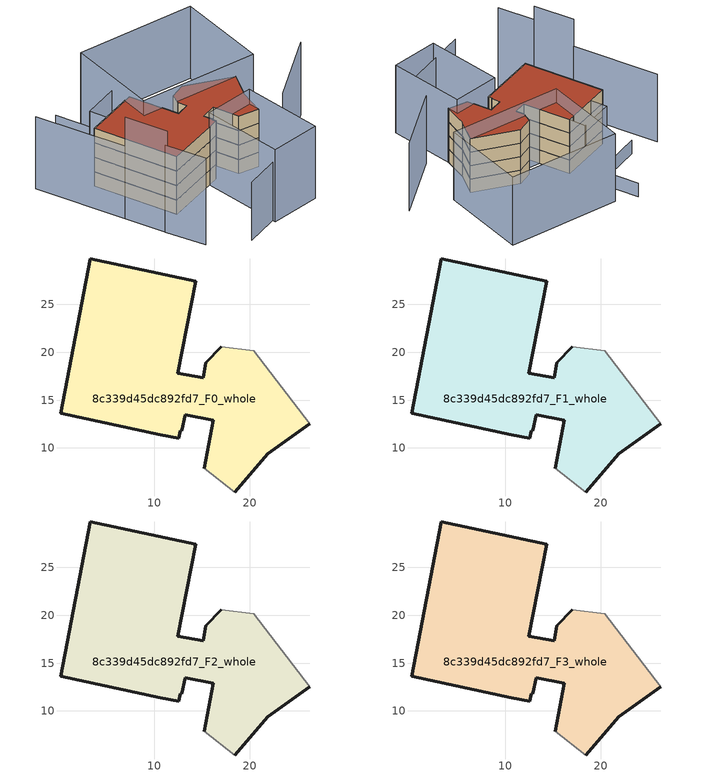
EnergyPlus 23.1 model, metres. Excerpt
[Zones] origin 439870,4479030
8c339d45dc892fd7_F0_whole
 floor ground (EU_floor_Construction): 21.85,9.37 26.28,12.53 20.39,20.15 17.02,20.58 15.4,18.9 15.11,17.33 12.47,17.82 14.34,27.43 3.28,29.75 0.19,13.63 10.64,11.37 12.57,11.01 12.73,11.8 12.9,11.79 13.22,13.47 16.17,12.89 15.21,7.88 18.41,5.39 z0
 wall outside (EU_wall_Construction): 26.28,12.53 21.85,9.37 18.41,5.39 / 15.21,7.88 16.17,12.89 13.22,13.47 12.9,11.79 12.73,11.8 12.57,11.01 10.64,11.37 0.19,13.63 3.28,29.75 14.34,27.43 12.47,17.82 15.11,17.33 15.4,18.9 17.02,20.58 z0:3
 wall adiabatic (EU_wall_Construction): 17.02,20.58 20.39,20.15 26.28,12.53 / 18.41,5.39 15.21,7.88 z0:3
8c339d45dc892fd7_F1_whole
 floor to 8c339d45dc892fd7_F0_whole (EU_floor_Construction): 21.85,9.37 26.28,12.53 20.39,20.15 17.01,20.58 15.4,18.9 15.11,17.33 12.47,17.82 14.33,27.43 3.28,29.75 0.19,13.63 10.63,11.37 12.56,11.01 12.73,11.8 12.9,11.79 13.21,13.47 16.17,12.89 15.21,7.88 18.41,5.39 z3
 wall outside (EU_wall_Construction): 26.28,12.53 21.85,9.37 18.41,5.39 / 15.21,7.88 16.17,12.89 13.22,13.47 12.9,11.79 12.73,11.8 12.57,11.01 10.64,11.37 0.19,13.63 3.28,29.75 14.34,27.43 12.47,17.82 15.11,17.33 15.4,18.9 17.02,20.58 z3:6
 wall adiabatic (EU_wall_Construction): 17.02,20.58 20.39,20.15 26.28,12.53 / 18.41,5.39 15.21,7.88 z3:6
8c339d45dc892fd7_F2_whole
 floor to 8c339d45dc892fd7_F1_whole (EU_floor_Construction): 21.85,9.37 26.28,12.53 20.39,20.15 17.01,20.58 15.4,18.9 15.11,17.33 12.47,17.82 14.33,27.43 3.28,29.75 0.19,13.63 10.63,11.37 12.56,11.01 12.73,11.8 12.9,11.79 13.21,13.47 16.17,12.89 15.21,7.88 18.41,5.39 z6
 wall outside (EU_wall_Construction): 26.28,12.53 21.85,9.37 18.41,5.39 / 15.21,7.88 16.17,12.89 13.22,13.47 12.9,11.79 12.73,11.8 12.57,11.01 10.64,11.37 0.19,13.63 3.28,29.75 14.34,27.43 12.47,17.82 15.11,17.33 15.4,18.9 17.02,20.58 z6:9
 wall adiabatic (EU_wall_Construction): 17.02,20.58 20.39,20.15 26.28,12.53 / 18.41,5.39 15.21,7.88 z6:9
8c339d45dc892fd7_F3_whole
 floor to 8c339d45dc892fd7_F2_whole (EU_floor_Construction): 21.85,9.37 26.28,12.53 20.39,20.15 17.01,20.58 15.4,18.9 15.11,17.33 12.47,17.82 14.33,27.43 3.28,29.75 0.19,13.63 10.63,11.37 12.56,11.01 12.73,11.8 12.9,11.79 13.21,13.47 16.17,12.89 15.21,7.88 18.41,5.39 z9
 wall outside (EU_wall_Construction): 26.28,12.53 21.85,9.37 18.41,5.39 / 15.21,7.88 16.17,12.89 13.22,13.47 12.9,11.79 12.73,11.8 12.57,11.01 10.64,11.37 0.19,13.63 3.28,29.75 14.34,27.43 12.47,17.82 15.11,17.33 15.4,18.9 17.02,20.58 z9:12
 wall adiabatic (EU_wall_Construction): 17.02,20.58 20.39,20.15 26.28,12.53 / 18.41,5.39 15.21,7.88 z9:12
 roof outside (EU_roof_Construction): 20.39,20.15 26.28,12.53 21.85,9.37 18.41,5.39 15.21,7.88 16.17,12.89 13.22,13.47 12.9,11.79 12.73,11.8 12.57,11.01 10.64,11.37 0.19,13.63 3.28,29.75 14.34,27.43 12.47,17.82 15.11,17.33 15.4,18.9 17.02,20.58 z12
shading: 20.22,1.72 35.52,4.04 / -0.88,38.89 -3.96,21.49 / 3.96,-2.87 10.4,11.47 / 10.4,11.47 19.34,7.46 / 19.34,7.46 12.9,-6.89 / 12.9,-6.89 3.96,-2.87 / 29.39,10.46 9.9,23.16 / 9.9,23.16 19.72,38.25 / 19.72,38.25 39.21,25.55 / 39.21,25.55 29.39,10.46 z0:15; -2.6,-1.03 13.14,-4.03 / 14.33,27.44 7.19,28.93 / 7.19,28.93 7.89,32.25 / 7.89,32.25 15.03,30.76 / 15.03,30.76 14.33,27.44 z0:12; -5.4,13.66 -6.65,5.86 z0:18; -3.97,21.49 -5.45,13.32 z0:21; 16.87,41.74 15.4,33.79 / 15.4,33.79 4.43,35.82 z0:3
[Building]
EU S2 Campaign: North Axis=0; Terrain=City; Solar Distribution=FullExterior
[Site:Location]
Madrid: Latitude=40.5; Longitude=-3.5; Time Zone=1; Elevation=609
[SizingPeriod:WeatherFileDays]
AnnualSizingPeriod: Begin Month=1; Begin Day of Month=1; End Month=12; End Day of Month=31; Day of Week for Start Day=Monday; Use Weather File Daylight Saving Period=No; Use Weather File Rain and Snow Indicators=No
[MATERIAL]
EU_InternalMass_Material: Roughness=MediumRough; Thickness=0.1; Conductivity=1; Density=1800; Specific Heat=900; Thermal Absorptance=0.9; Solar Absorptance=0.7; Visible Absorptance=0.7
[MATERIAL:NOMASS] Roughness=MediumRough; Thermal Absorptance=0.9; Solar Absorptance=0.7; Visible Absorptance=0.7
Name | Thermal Resistance
EU_wall_NoMass; EU_roof_NoMass | 2.16768
EU_floor_NoMass | 1.14339
[CONSTRUCTION]
EU_wall_Construction: EU_wall_NoMass
EU_roof_Construction: EU_roof_NoMass
EU_floor_Construction: EU_floor_NoMass
EU_InternalMass_Construction: EU_InternalMass_Material
[ZONE] Type=1; Multiplier=1; Ceiling Height=autocalculate; Floor Area=autocalculate; Part of Total Floor Area=Yes
Name | Volume
8c339d45dc892fd7_F0_whole | 916.037
8c339d45dc892fd7_F1_whole; 8c339d45dc892fd7_F2_whole; 8c339d45dc892fd7_F3_whole | 916.036
[INTERNALMASS] Construction=EU_InternalMass_Construction; Surface Area=305.346
Name | Zone or ZoneList
8c339d45dc892fd7_F0_whole_EU_InternalMass | 8c339d45dc892fd7_F0_whole
8c339d45dc892fd7_F1_whole_EU_InternalMass | 8c339d45dc892fd7_F1_whole
8c339d45dc892fd7_F2_whole_EU_InternalMass | 8c339d45dc892fd7_F2_whole
8c339d45dc892fd7_F3_whole_EU_InternalMass | 8c339d45dc892fd7_F3_whole
[OTHEREQUIPMENT] Fuel Type=Electricity; Design Level Calculation Method=Watts/Area; Power per Zone Floor Area=1; Fraction Latent=0; Fraction Radiant=0; Fraction Lost=0; Carbon Dioxide Generation Rate=0; EndUse Subcategory=EU_Step8_InternalGains
Name | Zone or ZoneList or Space or SpaceList | Schedule
EU_Step8_InternalGain_8c339d45dc892fd7_F0_whole_f000 | 8c339d45dc892fd7_F0_whole | EU_Step8_GainSchedule_8c339d45dc892fd7_F0_whole_f000
EU_Step8_InternalGain_8c339d45dc892fd7_F1_whole_f000 | 8c339d45dc892fd7_F1_whole | EU_Step8_GainSchedule_8c339d45dc892fd7_F1_whole_f000
EU_Step8_InternalGain_8c339d45dc892fd7_F2_whole_f000 | 8c339d45dc892fd7_F2_whole | EU_Step8_GainSchedule_8c339d45dc892fd7_F2_whole_f000
EU_Step8_InternalGain_8c339d45dc892fd7_F3_whole_f000 | 8c339d45dc892fd7_F3_whole | EU_Step8_GainSchedule_8c339d45dc892fd7_F3_whole_f000
[ZONEVENTILATION:DESIGNFLOWRATE] Schedule=EU_AlwaysOn; Design Flow Rate Calculation Method=AirChanges/Hour; Air Changes per Hour=0.480546; Ventilation Type=Natural; Fan Pressure Rise=0; Fan Total Efficiency=1; Constant Term Coefficient=1; Temperature Term Coefficient=0; Velocity Term Coefficient=0; Velocity Squared Term Coefficient=0; Minimum Indoor Temperature=-100; Maximum Indoor Temperature=100; Delta Temperature=-100; Minimum Outdoor Temperature=-100; Maximum Outdoor Temperature=100; Maximum Wind Speed=40
Name | Zone or ZoneList or Space or SpaceList
EU_ConstantAir_8c339d45dc892fd7_F0_whole | 8c339d45dc892fd7_F0_whole
EU_ConstantAir_8c339d45dc892fd7_F1_whole | 8c339d45dc892fd7_F1_whole
EU_ConstantAir_8c339d45dc892fd7_F2_whole | 8c339d45dc892fd7_F2_whole
EU_ConstantAir_8c339d45dc892fd7_F3_whole | 8c339d45dc892fd7_F3_whole
[HVACTEMPLATE:THERMOSTAT] Constant Heating Setpoint=20; Constant Cooling Setpoint=50
EU_HeatOnly_8c339d45dc892fd7_F0_whole; EU_HeatOnly_8c339d45dc892fd7_F1_whole; EU_HeatOnly_8c339d45dc892fd7_F2_whole; EU_HeatOnly_8c339d45dc892fd7_F3_whole
[HVACTEMPLATE:ZONE:IDEALLOADSAIRSYSTEM] System Availability Schedule=EU_AlwaysOn; Maximum Heating Supply Air Temperature=50; Minimum Cooling Supply Air Temperature=13; Maximum Heating Supply Air Humidity Ratio=0.0156; Minimum Cooling Supply Air Humidity Ratio=0.0077; Heating Limit=NoLimit; Cooling Limit=NoLimit; Heating Availability Schedule=EU_AlwaysOn; Cooling Availability Schedule=EU_CoolingOff; Dehumidification Control Type=ConstantSensibleHeatRatio; Cooling Sensible Heat Ratio=0.7; Dehumidification Setpoint=60; Humidification Control Type=None; Humidification Setpoint=30; Outdoor Air Method=None; Outdoor Air Flow Rate per Person=0.00944; Outdoor Air Flow Rate per Zone Floor Area=0; Outdoor Air Flow Rate per Zone=0; Demand Controlled Ventilation Type=None; Outdoor Air Economizer Type=NoEconomizer; Heat Recovery Type=None; Sensible Heat Recovery Effectiveness=0.7; Latent Heat Recovery Effectiveness=0.65
Name | Template Thermostat
8c339d45dc892fd7_F0_whole | EU_HeatOnly_8c339d45dc892fd7_F0_whole
8c339d45dc892fd7_F1_whole | EU_HeatOnly_8c339d45dc892fd7_F1_whole
8c339d45dc892fd7_F2_whole | EU_HeatOnly_8c339d45dc892fd7_F2_whole
8c339d45dc892fd7_F3_whole | EU_HeatOnly_8c339d45dc892fd7_F3_whole
[SIZING:ZONE] Zone Cooling Design Supply Air Temperature Input Method=SupplyAirTemperature; Zone Cooling Design Supply Air Temperature=13; Zone Heating Design Supply Air Temperature Input Method=SupplyAirTemperature; Zone Heating Design Supply Air Temperature=50; Zone Cooling Design Supply Air Humidity Ratio=0.008; Zone Heating Design Supply Air Humidity Ratio=0.008; Cooling Design Air Flow Method=DesignDay; Cooling Design Air Flow Rate=0; Cooling Minimum Air Flow per Zone Floor Area=0.000762; Cooling Minimum Air Flow=0; Cooling Minimum Air Flow Fraction=0.2; Heating Design Air Flow Method=DesignDay; Heating Design Air Flow Rate=0; Heating Maximum Air Flow per Zone Floor Area=0.002032; Heating Maximum Air Flow=0.141576; Heating Maximum Air Flow Fraction=0.3; Account for Dedicated Outdoor Air System=No; Dedicated Outdoor Air System Control Strategy=NeutralSupplyAir; Dedicated Outdoor Air Low Setpoint Temperature for Design=autosize; Dedicated Outdoor Air High Setpoint Temperature for Design=autosize; Zone Load Sizing Method=Sensible Load Only No Latent Load; Zone Latent Cooling Design Supply Air Humidity Ratio Input Method=HumidityRatioDifference; Zone Cooling Design Supply Air Humidity Ratio Difference=0.005; Zone Latent Heating Design Supply Air Humidity Ratio Input Method=HumidityRatioDifference; Zone Humidification Design Supply Air Humidity Ratio Difference=0.005
8c339d45dc892fd7_F0_whole; 8c339d45dc892fd7_F1_whole; 8c339d45dc892fd7_F2_whole; 8c339d45dc892fd7_F3_whole
[SCHEDULE:CONSTANT]
Name | Hourly Value
EU_AlwaysOn | 1
EU_CoolingOff | 0
[SCHEDULE:FILE] Column Number=1; Rows to Skip at Top=0; Number of Hours of Data=8760; Column Separator=Comma; Interpolate to Timestep=No; Minutes per Item=60; Adjust Schedule for Daylight Savings=Yes
Name | File
EU_Step8_GainSchedule_8c339d45dc892fd7_F0_whole_f000 | ../../schedules/8c339d45dc892fd7/8c339d45dc892fd7_F0_whole_f000_gain.csv
EU_Step8_GainSchedule_8c339d45dc892fd7_F1_whole_f000 | ../../schedules/8c339d45dc892fd7/8c339d45dc892fd7_F1_whole_f000_gain.csv
EU_Step8_GainSchedule_8c339d45dc892fd7_F2_whole_f000 | ../../schedules/8c339d45dc892fd7/8c339d45dc892fd7_F2_whole_f000_gain.csv
EU_Step8_GainSchedule_8c339d45dc892fd7_F3_whole_f000 | ../../schedules/8c339d45dc892fd7/8c339d45dc892fd7_F3_whole_f000_gain.csv
